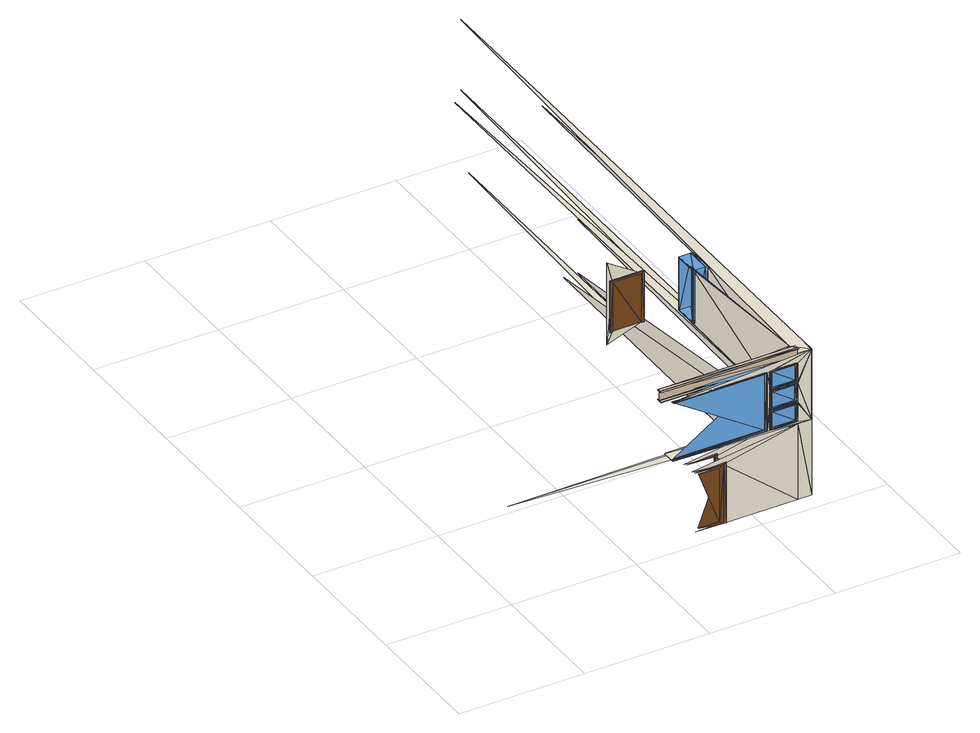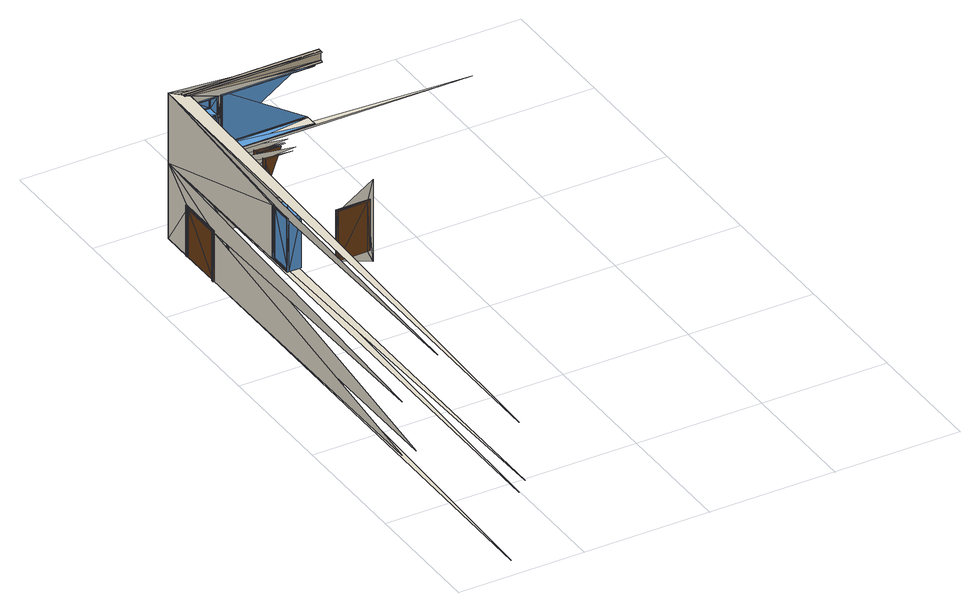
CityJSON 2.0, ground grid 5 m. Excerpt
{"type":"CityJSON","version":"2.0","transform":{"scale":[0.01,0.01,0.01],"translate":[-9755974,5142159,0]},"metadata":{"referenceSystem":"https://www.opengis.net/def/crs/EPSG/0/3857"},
"CityObjects":{
"building1":{"type":"Building","attributes":{"name":"IfcBuilding","ifc_type":"IfcBuilding","gis_class":"CityModel.Building","B2GM.source_standard":"ISO 19166 B2GM","B2GM.mapping_stage":"EM","Pset_BuildingCommon.NumberOfStoreys":"4","PSet_Revit_Other.Project Issue Date":"Issue Date","PSet_Revit_Other.Project Status":"Project Status","PSet_Revit_Other.Client Name":"Owner","PSet_Revit_Other.Project Address":"Enter address here","PSet_Revit_Other.Project Name":"Duplex Apartment","PSet_Revit_Other.Project Number":"0001","PSet_Revit_Other.Category Description":"Duplex","PSet_Revit_Other.Category Code":"11-16 21 11","PD_logic.admin_district":"Chicago","PD_logic.usage":"residential","Pset_StairCommon.Reference":"STAIR:RESIDENTIAL - 200MM MAX RISER 250MM TREAD","Pset_StairCommon.NumberOfRiser":"16","Pset_StairCommon.NumberOfTreads":"15","Pset_StairCommon.RiserHeight":"0.1937500000000122","Pset_StairCommon.TreadLength":"0.25","Pset_StairCommon.IsExternal":"False","PSet_Revit_Dimensions.Width":"1.0","PSet_Revit_Dimensions.Desired Number of Risers":"16","PSet_Revit_Dimensions.Actual Number of Risers":"16","PSet_Revit_Dimensions.Actual Riser Height":"0.1937500000000122","PSet_Revit_Dimensions.Actual Tread Depth":"0.25","PSet_Revit_Constraints.Base Level":"Level 1","PSet_Revit_Constraints.Base Offset":"0.0","PSet_Revit_Constraints.Top Level":"Level 2","PSet_Revit_Constraints.Top Offset":"0.0","PSet_Revit_Graphics.Up text":"UP","PSet_Revit_Graphics.Down text":"DN","PSet_Revit_Graphics.Up label":"True","PSet_Revit_Graphics.Up arrow":"True","PSet_Revit_Graphics.Down label":"True","PSet_Revit_Graphics.Down arrow":"True","PSet_Revit_Graphics.Show Up arrow in all views":"False","PSet_Revit_Other.InstallationDate":"InstallationDate","PSet_Revit_Other.SerialNumber":"SerialNumber"},"children":["building1-1"],"geometry":[{"type":"MultiSurface","lod":"3","boundaries":[[[0,1,2]],[[1,3,4]],[[5,6,7]],[[4,8,9]],[[10,11,12]],[[13,6,5]],[[14,13,15]],[[11,16,17]],[[17,18,19]],[[20,13,21]],[[13,14,22]],[[23,24,25]],[[26,27,28]],[[1,4,2]],[[29,30,31]],[[11,5,12]],[[2,4,9]],[[12,5,7]],[[32,33,34]],[[35,36,37]],[[38,39,40]],[[41,42,43]],[[44,45,46]],[[47,48,49]],[[50,51,52]],[[7,21,12]],[[53,54,55]],[[5,11,13]],[[45,44,56]],[[11,17,13]],[[12,21,19]],[[15,13,57]],[[13,17,57]],[[58,33,59]],[[60,31,25]],[[13,17,21]],[[61,15,57]],[[21,17,19]],[[62,17,13]],[[57,17,61]],[[22,62,13]],[[63,15,61]],[[17,62,61]],[[17,13,46]],[[61,62,63]],[[62,22,63]],[[64,17,46]],[[13,65,66]],[[46,45,64]],[[45,67,64]],[[68,46,64]],[[69,67,45]],[[64,67,68]],[[56,69,45]],[[70,46,68]],[[23,71,65]],[[67,69,68]],[[68,69,70]],[[69,56,70]],[[33,72,73]],[[74,24,23]],[[75,13,17]],[[49,76,47]],[[77,40,41]],[[78,79,27]],[[40,39,80]],[[80,39,42]],[[81,82,78]],[[34,55,32]],[[28,81,26]],[[81,82,30]],[[55,54,48]],[[31,35,29]],[[75,17,64]],[[76,53,55]],[[35,37,81]],[[51,83,33]],[[55,54,51]],[[52,84,50]],[[37,25,35]],[[85,86,36]],[[31,29,25]],[[87,64,46]],[[58,59,51]],[[25,60,85]],[[84,88,58]],[[31,74,29]],[[46,89,23]],[[58,59,90]],[[87,75,64]],[[23,87,46]],[[47,78,27]],[[40,80,41]],[[76,78,47]],[[41,80,42]],[[48,47,27]],[[26,48,27]],[[55,78,76]],[[32,81,30]],[[29,32,30]],[[81,78,55]],[[26,55,48]],[[55,81,32]],[[81,55,26]],[[35,50,36]],[[33,32,29]],[[35,81,55]],[[29,51,33]],[[51,35,55]],[[35,51,29]],[[51,50,35]],[[50,85,36]],[[84,85,50]],[[33,29,91]],[[35,58,51]],[[29,33,58]],[[33,92,93]],[[29,94,95]],[[33,91,92]],[[91,29,96]],[[96,29,95]],[[25,58,35]],[[97,93,92]],[[98,95,94]],[[93,99,92]],[[95,100,94]],[[91,101,96]],[[25,29,58]],[[102,97,92]],[[103,98,94]],[[104,99,93]],[[105,100,95]],[[91,96,106]],[[107,101,91]],[[25,85,84]],[[108,91,106]],[[58,25,84]],[[102,109,97]],[[103,110,98]],[[109,99,104]],[[110,100,105]],[[106,111,108]],[[107,112,101]],[[113,104,99]],[[114,105,100]],[[115,107,101]],[[116,117,118]],[[119,120,121]],[[122,112,123]],[[117,109,102]],[[120,110,103]],[[112,111,106]],[[111,112,107]],[[109,117,116]],[[110,120,119]],[[111,112,122]],[[117,99,109]],[[120,100,110]],[[124,115,101]],[[125,113,99]],[[126,114,100]],[[127,116,118]],[[128,119,121]],[[129,122,123]],[[104,130,99]],[[105,131,100]],[[107,132,101]],[[133,127,118]],[[134,128,121]],[[135,129,123]],[[136,117,109]],[[137,120,110]],[[138,112,111]],[[93,92,130]],[[91,96,132]],[[95,94,131]],[[139,117,136]],[[140,120,137]],[[141,112,138]],[[133,136,127]],[[134,137,128]],[[142,130,104]],[[143,131,105]],[[144,132,107]],[[135,138,129]],[[145,146,147]],[[148,149,150]],[[151,152,153]],[[139,136,133]],[[140,137,134]],[[141,138,135]],[[154,146,145]],[[155,149,148]],[[156,152,151]],[[124,157,115]],[[125,158,113]],[[126,159,114]],[[142,130,58]],[[25,58,132]],[[142,93,130]],[[144,91,132]],[[143,95,131]],[[131,25,143]],[[25,132,143]],[[132,58,144]],[[144,58,130]],[[160,157,124]],[[161,158,125]],[[162,159,126]],[[157,132,144]],[[158,130,142]],[[159,131,143]],[[160,132,157]],[[161,130,158]],[[162,131,159]],[[163,102,92]],[[164,103,94]],[[91,165,92]],[[95,166,96]],[[167,104,93]],[[168,105,95]],[[165,107,91]],[[167,93,97]],[[168,95,98]],[[99,169,92]],[[100,170,94]],[[101,171,96]],[[163,117,102]],[[164,120,103]],[[172,112,106]],[[173,133,118]],[[174,134,121]],[[175,135,123]],[[176,109,116]],[[177,110,119]],[[178,111,122]],[[109,179,97]],[[110,180,98]],[[181,125,99]],[[182,126,100]],[[111,183,108]],[[184,124,101]],[[117,185,118]],[[120,186,121]],[[112,187,123]],[[185,99,117]],[[186,100,120]],[[188,109,104]],[[189,110,105]],[[112,171,101]],[[127,176,116]],[[128,177,119]],[[190,122,129]],[[191,138,111]],[[107,192,111]],[[192,107,115]],[[188,104,113]],[[189,105,114]],[[193,117,139]],[[194,120,140]],[[195,112,141]],[[173,139,133]],[[174,140,134]],[[175,141,135]],[[146,196,147]],[[149,197,150]],[[152,198,153]],[[156,198,152]],[[147,199,145]],[[150,200,148]],[[136,201,127]],[[137,202,128]],[[138,191,129]],[[203,154,145]],[[204,155,148]],[[188,142,104]],[[189,143,105]],[[192,144,107]],[[205,156,151]],[[65,13,75]],[[93,72,33]],[[184,160,124]],[[181,161,125]],[[182,162,126]],[[167,93,142]],[[165,91,144]],[[168,95,143]],[[130,206,99]],[[131,207,100]],[[132,208,101]],[[29,74,94]],[[157,209,115]],[[158,210,113]],[[159,211,114]],[[23,25,131]],[[212,144,130]],[[208,143,132]],[[213,132,160]],[[212,157,144]],[[214,158,142]],[[215,130,161]],[[216,159,143]],[[217,131,162]],[[190,178,122]],[[218,175,123]],[[219,173,118]],[[220,174,121]],[[221,163,92]],[[222,164,94]],[[223,167,97]],[[224,168,98]],[[91,108,165]],[[106,96,166]],[[169,181,99]],[[170,182,100]],[[171,184,101]],[[146,154,196]],[[149,155,197]],[[151,153,225]],[[199,203,145]],[[200,204,148]],[[226,198,156]],[[227,176,127]],[[228,177,128]],[[187,171,112]],[[229,188,113]],[[230,189,114]],[[231,192,115]],[[136,109,179]],[[137,110,180]],[[214,167,142]],[[130,92,206]],[[212,165,144]],[[132,96,208]],[[216,168,143]],[[131,94,207]],[[142,58,90]],[[167,72,93]],[[129,191,190]],[[127,201,227]],[[128,202,228]],[[153,198,225]],[[147,196,199]],[[150,197,200]],[[205,151,225]],[[195,141,175]],[[193,139,173]],[[194,140,174]],[[196,154,232]],[[197,155,233]],[[226,156,205]],[[232,154,203]],[[233,155,204]],[[187,112,195]],[[185,117,193]],[[186,120,194]],[[97,179,223]],[[98,180,224]],[[108,183,234]],[[191,111,183]],[[118,185,219]],[[121,186,220]],[[123,187,218]],[[185,117,163]],[[186,120,164]],[[92,165,221]],[[95,168,166]],[[108,234,165]],[[172,106,166]],[[187,112,172]],[[179,109,176]],[[180,110,177]],[[183,111,178]],[[92,169,221]],[[94,170,222]],[[96,171,166]],[[201,136,179]],[[202,137,180]],[[169,99,185]],[[170,100,186]],[[188,104,167]],[[189,105,168]],[[192,107,165]],[[111,192,183]],[[179,109,188]],[[180,110,189]],[[113,210,229]],[[114,211,230]],[[115,209,231]],[[235,236,237]],[[238,239,240]],[[241,239,238]],[[99,206,169]],[[100,207,170]],[[101,208,171]],[[215,161,181]],[[217,162,182]],[[213,160,184]],[[242,238,240]],[[92,221,206]],[[96,166,208]],[[94,222,207]],[[239,243,240]],[[237,239,241]],[[214,142,188]],[[216,143,189]],[[212,144,192]],[[244,242,240]],[[237,236,243]],[[240,243,244]],[[94,74,222]],[[243,239,237]],[[206,130,215]],[[207,131,217]],[[208,132,213]],[[244,237,242]],[[243,237,244]],[[209,157,212]],[[214,142,90]],[[212,130,206]],[[216,143,208]],[[23,131,207]],[[210,158,214]],[[211,159,216]],[[190,195,175]],[[227,193,173]],[[228,194,174]],[[198,226,225]],[[196,232,199]],[[197,233,200]],[[191,195,190]],[[201,193,227]],[[202,194,228]],[[225,226,205]],[[199,232,203]],[[200,233,204]],[[218,190,175]],[[176,227,173]],[[177,228,174]],[[219,176,173]],[[220,177,174]],[[187,195,191]],[[179,193,201]],[[180,194,202]],[[178,190,218]],[[183,187,191]],[[223,185,163]],[[224,186,164]],[[221,223,163]],[[222,224,164]],[[234,187,172]],[[185,193,179]],[[186,194,180]],[[219,179,176]],[[220,180,177]],[[218,183,178]],[[179,185,223]],[[180,186,224]],[[234,172,166]],[[183,187,234]],[[185,179,219]],[[186,180,220]],[[187,183,218]],[[169,229,181]],[[170,230,182]],[[167,223,221]],[[165,234,166]],[[168,224,222]],[[231,184,171]],[[169,185,179]],[[170,186,180]],[[221,188,167]],[[222,189,168]],[[166,192,165]],[[183,171,187]],[[188,169,179]],[[189,170,180]],[[169,188,221]],[[170,189,222]],[[171,192,166]],[[192,171,183]],[[188,229,169]],[[189,230,170]],[[192,231,171]],[[229,215,181]],[[230,217,182]],[[231,213,184]],[[75,23,65]],[[210,215,229]],[[211,217,230]],[[209,213,231]],[[169,214,188]],[[170,216,189]],[[171,212,192]],[[221,167,214]],[[166,165,212]],[[222,168,216]],[[87,23,75]],[[206,214,169]],[[207,216,170]],[[208,212,171]],[[245,75,65]],[[242,246,238]],[[247,241,238]],[[206,221,214]],[[208,166,212]],[[207,222,216]],[[206,215,210]],[[207,217,211]],[[209,208,213]],[[166,74,165]],[[222,74,168]],[[168,74,166]],[[75,248,65]],[[214,206,210]],[[216,207,211]],[[212,208,209]],[[237,249,242]],[[243,250,237]],[[72,214,90]],[[72,206,214]],[[72,212,206]],[[212,74,208]],[[208,74,216]],[[74,207,216]],[[74,23,207]],[[23,74,90]],[[167,221,72]],[[221,165,72]],[[248,74,65]],[[251,75,245]],[[252,245,65]],[[251,253,75]],[[254,255,256]],[[254,257,255]],[[256,255,258]],[[255,257,259]],[[258,255,259]],[[72,74,212]],[[245,258,259]],[[253,248,75]],[[257,254,251]],[[259,257,251]],[[251,254,245]],[[245,259,251]],[[235,237,249]],[[243,236,250]],[[165,74,72]],[[246,247,238]],[[237,241,249]],[[90,74,72]],[[256,260,254]],[[261,256,258]],[[254,260,245]],[[245,262,251]],[[258,245,252]],[[263,23,90]],[[262,74,248]],[[262,253,251]],[[256,264,260]],[[242,249,246]],[[237,250,249]],[[253,262,248]],[[245,260,252]],[[264,256,261]],[[258,252,261]],[[252,265,245]],[[266,241,247]],[[265,262,245]],[[260,267,268]],[[264,267,260]],[[260,268,252]],[[268,267,269]],[[252,268,269]],[[270,253,271]],[[267,264,272]],[[269,267,272]],[[252,269,272]],[[272,264,261]],[[261,252,272]],[[262,273,274]],[[271,253,262]],[[274,273,275]],[[253,273,262]],[[273,253,276]],[[275,273,276]],[[277,275,276]],[[253,262,278]],[[276,253,278]],[[278,277,276]],[[278,262,277]],[[265,74,262]],[[279,270,271]],[[246,250,280]],[[249,250,246]],[[269,281,252]],[[282,246,280]],[[250,283,280]],[[270,281,253]],[[253,281,262]],[[74,284,72]],[[285,274,275]],[[262,265,277]],[[277,286,275]],[[247,246,282]],[[280,283,282]],[[282,266,247]],[[283,266,282]],[[287,281,270]],[[281,265,252]],[[271,262,265]],[[262,274,265]],[[286,285,275]],[[287,270,279]],[[279,271,265]],[[262,281,265]],[[265,274,288]],[[277,265,286]],[[288,274,285]],[[265,287,279]],[[281,287,265]],[[289,281,265]],[[288,289,265]],[[265,281,286]],[[281,289,290]],[[286,281,290]],[[291,286,290]],[[289,288,291]],[[290,289,291]],[[291,288,285]],[[285,286,291]],[[292,23,263]],[[284,293,72]],[[294,23,292]],[[263,90,295]],[[296,269,252]],[[265,297,74]],[[298,65,74]],[[299,292,263]],[[300,292,299]],[[74,301,284]],[[302,74,23]],[[295,299,263]],[[303,292,300]],[[74,304,301]],[[305,90,72]],[[263,284,292]],[[294,292,303]],[[306,299,295]],[[263,292,307]],[[300,299,308]],[[284,301,292]],[[295,293,263]],[[292,301,294]],[[294,303,306]],[[295,294,306]],[[309,265,281]],[[292,294,310]],[[299,306,311]],[[293,284,263]],[[307,292,310]],[[308,299,311]],[[293,312,72]],[[313,263,307]],[[314,300,308]],[[294,304,295]],[[303,300,314]],[[295,263,313]],[[315,310,307]],[[311,307,310]],[[316,310,315]],[[308,311,310]],[[317,316,315]],[[318,316,317]],[[301,304,294]],[[315,316,319]],[[307,310,284]],[[316,315,320]],[[321,322,323]],[[319,316,324]],[[306,303,325]],[[318,317,326]],[[323,322,327]],[[284,310,301]],[[294,295,328]],[[326,317,329]],[[320,315,330]],[[329,319,324]],[[326,329,324]],[[314,308,310]],[[313,315,307]],[[328,310,316]],[[313,307,311]],[[330,284,301]],[[320,330,301]],[[331,316,318]],[[311,306,325]],[[304,293,295]],[[310,294,328]],[[316,331,324]],[[332,281,269]],[[333,321,323]],[[317,334,329]],[[310,328,301]],[[327,335,323]],[[315,336,330]],[[337,315,319]],[[322,338,327]],[[339,318,326]],[[293,307,284]],[[340,316,320]],[[329,337,319]],[[341,326,324]],[[328,314,310]],[[325,313,311]],[[317,315,336]],[[304,320,301]],[[293,284,330]],[[325,303,314]],[[335,333,323]],[[328,295,313]],[[322,321,338]],[[342,337,329]],[[341,339,326]],[[331,318,343]],[[334,317,336]],[[328,316,331]],[[336,315,313]],[[344,321,333]],[[345,293,330]],[[304,340,320]],[[338,321,344]],[[343,318,339]],[[327,338,335]],[[336,315,337]],[[329,334,342]],[[331,316,340]],[[324,331,341]],[[313,307,293]],[[331,343,334]],[[336,331,334]],[[330,336,345]],[[301,328,304]],[[328,325,314]],[[328,331,336]],[[313,328,336]],[[313,325,328]],[[335,344,333]],[[334,343,342]],[[338,344,335]],[[342,343,339]],[[331,336,341]],[[336,331,345]],[[341,336,337]],[[341,342,339]],[[328,313,304]],[[337,342,341]],[[345,331,340]],[[304,313,293]],[[304,345,340]],[[293,345,304]]],"semantics":{"surfaces":[{"type":"Door"},{"type":"WallSurface"},{"type":"Window"}],"values":[0,0,0,0,0,0,0,0,0,0,0,1,2,0,2,0,0,0,2,2,2,2,0,2,2,0,2,0,0,0,0,0,0,1,1,0,0,0,0,0,0,0,0,1,0,0,1,1,0,0,0,0,0,0,0,1,0,0,0,1,1,1,2,2,2,2,2,2,2,2,2,2,2,1,2,2,2,2,2,2,2,1,1,2,2,2,1,1,1,1,1,2,2,2,2,2,2,2,2,2,2,2,2,2,2,2,2,2,2,2,2,2,2,1,2,1,1,1,1,1,1,2,2,2,2,2,2,1,2,2,2,2,2,2,2,2,2,2,2,2,2,2,2,2,2,2,2,2,2,2,2,2,2,2,2,2,2,2,2,2,2,2,2,2,2,2,2,2,2,2,2,2,2,1,1,1,2,2,2,2,2,2,2,2,2,2,2,2,2,2,2,2,2,2,2,2,2,1,1,1,1,1,1,1,1,1,2,2,2,2,2,2,2,2,2,2,2,1,1,2,2,2,2,2,2,2,2,2,2,2,2,2,2,2,2,2,2,2,2,2,2,2,2,2,2,2,2,2,2,2,2,2,2,2,2,2,2,2,2,2,2,2,2,2,2,2,2,2,2,2,2,2,2,2,2,2,2,2,2,1,1,2,2,2,1,1,1,2,2,2,1,2,2,2,1,1,1,2,2,2,2,2,2,2,2,2,2,2,2,2,2,2,2,2,2,2,2,2,2,2,2,2,2,2,2,2,2,2,2,2,1,1,1,1,1,1,1,1,2,2,2,2,2,2,2,2,2,2,2,2,2,2,2,2,2,2,2,2,2,2,2,2,2,2,2,1,1,2,2,2,2,2,2,2,2,2,2,2,2,2,2,2,2,2,2,2,2,2,2,1,0,0,2,2,2,2,2,2,0,1,1,1,0,0,2,2,2,0,1,0,1,0,2,2,2,0,0,2,1,1,1,1,2,2,2,2,2,2,2,2,2,2,2,2,2,2,2,2,2,2,2,2,2,2,2,2,2,2,2,2,2,2,2,2,2,2,2,2,2,2,2,2,2,2,2,2,2,2,2,2,2,2,2,2,2,2,2,2,2,2,2,2,2,2,2,2,2,1,2,2,2,2,2,2,1,1,1,1,2,2,2,1,0,0,1,1,1,2,2,2,1,1,1,1,2,2,2,0,0,1,1,1,1,1,1,1,1,1,1,1,1,1,1,0,0,0,0,0,1,0,1,0,0,0,0,1,1,1,0,0,1,0,0,0,1,0,1,1,1,0,0,0,1,0,0,0,1,0,1,0,0,0,0,0,0,0,0,0,0,0,0,0,0,0,0,0,0,0,0,0,0,1,0,0,0,1,0,0,0,0,1,0,0,0,0,0,0,0,0,1,0,0,0,0,0,0,0,0,0,0,0,0,0,0,0,0,0,0,0,0,0,1,1,1,1,1,1,1,2,2,1,1,2,2,1,1,1,2,2,2,2,1,1,1,2,2,1,2,2,1,2,2,1,2,2,1,2,2,2,2,2,2,2,2,1,2,2,2,2,2,2,2,2,2,2,2,2,2,2,2,2,2,2,2,2,2,2,1,2,2,1,2,2,2,2,2,2,2,2,2,2,2,2,2,2,2,2,2,2,2,2,2,2,2,2,2,2,2,2,2,2,2,2,2,2,2,2,2,2,2,2,2,2,2,2,2,2,2,2,2,2,2,2,2,2,2,2,2,2,2,2]}}]},
"building1-1":{"type":"BuildingInstallation","attributes":{"name":"IfcBeam","ifc_type":"IfcBeam","gis_class":"BuildingInstallation","Pset_BeamCommon.Reference":"M_W-WIDE FLANGE:W410X60","Pset_BeamCommon.IsExternal":"False","Pset_BeamCommon.LoadBearing":"True","Pset_BeamCommon.Span":"4.100000000000001","Pset_BeamCommon.Slope":"0.0","PSet_Revit_Other.Start Extension Calculation":"3.0","PSet_Revit_Other.End Extension Calculation":"3.0","PSet_Revit_Other.InstallationDate":"InstallationDate","PSet_Revit_Other.SerialNumber":"SerialNumber","PSet_Revit_Other.WarrantyStartDate":"WarrantyStartDate","PSet_Revit_Other.BarCode":"BarCode","PSet_Revit_Other.AssetIdentifier":"AssetIdentifier","PSet_Revit_Other.TagNumber":"TagNumber","PSet_Revit_Construction.Start Extension":"-0.0127","PSet_Revit_Construction.End Extension":"-0.0127","PSet_Revit_Materials and Finishes.Beam Material":"Metal - Steel - 345 MPa","PSet_Revit_Dimensions.Length":"4.1","PSet_Revit_Dimensions.Volume":"0.031","PSet_Revit_Structural.Stick Symbol Location":"0","PSet_Revit_Structural.Cut Length":"4.100000000000001","PSet_Revit_Structural.Structural Usage":"6","PSet_Revit_Structural Analysis.Start Release":"3","PSet_Revit_Structural Analysis.Start Fx":"False","PSet_Revit_Structural Analysis.Start Fy":"False","PSet_Revit_Structural Analysis.Start Fz":"False","PSet_Revit_Structural Analysis.Start Mx":"False","PSet_Revit_Structural Analysis.Start My":"True","PSet_Revit_Structural Analysis.Start Mz":"True","PSet_Revit_Structural Analysis.End Release":"1","PSet_Revit_Structural Analysis.End Fx":"False","PSet_Revit_Structural Analysis.End Fy":"False","PSet_Revit_Structural Analysis.End Fz":"False","PSet_Revit_Structural Analysis.End Mx":"True","PSet_Revit_Structural Analysis.End My":"True","PSet_Revit_Structural Analysis.End Mz":"True","PSet_Revit_Structural Analysis.Analyze As":"1","PSet_Revit_Analytical Model.Rigid Links":"0"},"parents":["building1"],"geometry":[{"type":"MultiSurface","lod":"2","boundaries":[[[346,347,348]],[[347,349,348]],[[348,349,350]],[[349,351,350]],[[350,351,352]],[[351,353,352]],[[352,353,354]],[[353,355,354]],[[356,357,358]],[[359,357,356]],[[358,360,361]],[[357,360,358]],[[361,354,355]],[[360,354,361]],[[359,356,362]],[[356,363,362]],[[364,365,366]],[[367,365,364]],[[366,368,369]],[[369,368,370]],[[365,368,366]],[[368,371,370]],[[370,362,363]],[[371,362,370]],[[367,364,372]],[[364,373,372]],[[372,373,374]],[[373,375,374]],[[374,375,376]],[[375,377,376]],[[376,377,378]],[[377,379,378]],[[378,379,380]],[[379,381,380]],[[382,383,384]],[[385,383,382]],[[384,386,387]],[[383,386,384]],[[387,380,381]],[[386,380,387]],[[385,382,388]],[[382,389,388]],[[390,391,392]],[[392,391,393]],[[393,394,395]],[[391,394,393]],[[395,396,397]],[[394,396,395]],[[397,388,389]],[[396,388,397]],[[390,392,346]],[[392,347,346]],[[346,348,390]],[[394,360,357]],[[394,391,360]],[[396,394,359]],[[394,357,359]],[[360,391,354]],[[388,396,359]],[[391,390,354]],[[390,348,354]],[[354,348,350]],[[354,350,352]],[[376,378,380]],[[385,388,362]],[[388,359,362]],[[385,362,371]],[[383,385,371]],[[383,371,368]],[[386,383,368]],[[386,368,365]],[[386,365,367]],[[380,386,367]],[[367,372,374]],[[376,367,374]],[[376,380,367]],[[347,392,349]],[[395,358,361]],[[395,361,393]],[[397,356,395]],[[395,356,358]],[[361,355,393]],[[389,356,397]],[[393,355,392]],[[392,355,349]],[[355,351,349]],[[355,353,351]],[[377,381,379]],[[382,363,389]],[[389,363,356]],[[382,370,363]],[[384,370,382]],[[384,369,370]],[[387,369,384]],[[387,366,369]],[[387,364,366]],[[381,364,387]],[[364,375,373]],[[377,375,364]],[[377,364,381]]]}]}
},
"vertices":[
[793,77,232],[875,77,10],[875,77,232],[793,77,10],[875,78,10],[875,74,232],[793,74,232],[875,81,232],[793,78,10],[875,78,232],[793,81,10],[875,74,10],[875,81,10],[889,74,242],[780,74,242],[889,71,242],[793,74,10],[889,74,0],[780,74,0],[889,81,0],[780,81,242],[889,81,242],[899,74,250],[1186,130,310],[118,130,310],[1064,130,320],[1062,77,322],[1056,77,326],[691,77,322],[1064,74,320],[1062,74,322],[689,74,320],[1062,74,559],[1064,74,561],[691,74,559],[1064,83,320],[1060,83,323],[689,83,320],[697,79,326],[697,81,326],[1056,79,326],[1056,79,555],[1056,81,555],[697,81,555],[780,134,242],[889,134,242],[889,130,242],[1056,77,555],[1062,77,559],[697,77,555],[1060,83,558],[1064,83,561],[693,83,558],[697,83,555],[691,83,559],[1062,83,559],[899,134,250],[889,71,0],[1064,130,561],[689,130,561],[689,130,320],[899,71,0],[899,74,0],[899,71,250],[889,130,0],[1186,74,310],[766,74,252],[889,134,0],[899,130,0],[899,134,0],[899,130,250],[62,130,310],[1242,74,600],[689,74,561],[1242,74,310],[1186,74,0],[1056,83,555],[697,79,555],[1056,83,326],[697,83,326],[1056,81,326],[1062,83,322],[691,83,322],[689,83,561],[1060,130,558],[1060,130,323],[693,130,323],[1186,130,0],[693,130,558],[766,130,252],[1186,130,600],[1076,74,478],[1076,74,485],[1076,74,561],[1076,74,320],[1076,74,396],[1076,74,403],[1079,74,559],[1079,74,394],[1076,83,485],[1076,83,320],[1076,83,403],[1079,74,487],[1079,74,322],[1076,83,561],[1076,83,396],[1079,74,404],[1076,83,478],[1079,74,477],[1079,83,559],[1079,83,394],[1079,83,477],[1079,83,404],[1080,83,558],[1080,83,393],[1080,83,475],[1079,77,559],[1079,83,487],[1079,77,487],[1079,77,394],[1079,83,322],[1079,77,322],[1079,77,477],[1079,77,404],[1080,83,406],[1080,83,488],[1080,83,323],[1085,77,555],[1085,77,390],[1085,77,472],[1076,130,485],[1076,130,320],[1076,130,403],[1085,77,491],[1085,77,326],[1085,77,409],[1085,83,555],[1085,83,390],[1085,83,472],[1085,83,491],[1085,83,326],[1085,83,409],[1076,130,561],[1076,130,396],[1076,130,478],[1085,81,555],[1085,79,491],[1085,79,555],[1085,81,390],[1085,79,326],[1085,79,390],[1085,81,472],[1085,79,409],[1085,79,472],[1085,81,491],[1085,81,326],[1085,81,409],[1080,130,475],[1080,130,558],[1080,130,393],[1080,130,406],[1080,130,488],[1080,130,323],[1183,74,487],[1183,74,322],[1186,74,478],[1186,74,403],[1186,74,561],[1186,74,396],[1186,83,485],[1186,83,320],[1186,83,403],[1183,74,404],[1178,77,491],[1178,77,326],[1177,77,409],[1183,77,559],[1183,77,394],[1183,77,477],[1183,83,559],[1183,83,394],[1182,83,488],[1182,83,323],[1183,83,477],[1182,83,406],[1183,83,487],[1183,83,322],[1183,83,404],[1186,83,561],[1186,83,396],[1177,77,472],[1177,83,472],[1186,83,478],[1178,83,491],[1178,83,326],[1177,83,409],[1178,79,491],[1178,79,326],[1177,79,409],[1178,79,555],[1178,79,390],[1178,83,555],[1178,83,390],[1178,81,555],[1178,81,390],[1177,81,472],[1186,130,485],[1186,130,320],[1186,130,403],[1182,130,475],[1182,130,558],[1182,130,393],[1186,130,478],[1182,130,406],[1186,130,561],[1182,130,488],[1186,130,396],[1182,130,323],[1183,77,404],[1183,77,487],[1183,77,322],[1186,74,485],[1186,74,320],[1183,74,559],[1183,74,394],[1177,79,472],[1177,81,409],[1178,77,555],[1178,77,390],[1182,83,558],[1182,83,393],[1182,83,475],[1178,81,491],[1178,81,326],[1183,74,477],[906,899,600],[906,899,261],[928,899,513],[918,895,521],[918,899,310],[918,895,310],[918,899,521],[928,895,513],[928,899,310],[928,895,310],[1186,208,201],[1044,895,513],[1054,895,521],[1242,74,0],[1044,899,513],[1044,899,310],[1186,208,0],[1186,377,201],[1242,208,0],[1183,208,201],[1183,198,0],[1183,198,209],[1183,208,0],[1186,198,209],[1186,198,0],[1183,377,201],[1186,387,209],[1242,208,201],[1186,784,540],[1183,387,209],[1242,377,201],[1054,899,521],[1183,387,0],[1183,377,0],[1186,377,0],[1235,208,0],[1235,208,201],[1186,387,0],[1242,198,0],[1242,198,209],[1245,198,209],[1245,198,0],[1245,208,201],[1245,208,0],[1235,377,201],[1044,895,310],[1242,377,0],[1054,895,310],[1054,899,310],[1242,784,540],[1245,387,209],[1245,377,201],[1235,377,0],[1242,387,209],[1242,387,0],[1245,377,0],[1245,387,0],[1186,784,320],[1242,885,540],[1186,885,320],[1186,885,540],[1186,1670,10],[1242,1670,230],[1186,2414,310],[1186,789,537],[1186,789,323],[1242,784,320],[1242,2470,310],[1186,881,323],[1242,885,320],[1242,2470,600],[1186,881,537],[1233,784,540],[1233,789,323],[1242,1670,10],[1233,784,320],[1233,789,537],[1242,1913,561],[1233,885,540],[1233,881,323],[1233,787,538],[1233,787,322],[1233,793,534],[1233,793,326],[1239,787,538],[1242,787,322],[1236,793,326],[1237,793,326],[1236,793,534],[1239,787,322],[1233,881,537],[1239,793,326],[1237,793,534],[1233,885,320],[1239,793,534],[1242,787,538],[1233,883,322],[1242,2414,0],[1236,877,534],[1233,877,534],[1237,877,534],[1233,883,538],[1239,883,538],[1237,877,326],[1239,877,326],[1242,883,322],[1239,883,322],[1239,877,534],[1233,877,326],[1236,877,326],[1242,883,538],
[656,123,561],[1206,123,561],[656,123,559],[1206,123,559],[656,99,559],[1206,99,559],[656,99,561],[1206,99,561],[656,108,561],[1206,108,561],[1206,110,562],[656,110,561],[1206,110,561],[656,110,562],[656,109,561],[1206,109,561],[656,110,597],[1206,110,597],[1206,108,599],[656,109,599],[1206,109,599],[656,108,599],[656,109,598],[1206,109,598],[1206,110,598],[656,110,598],[656,99,599],[1206,99,599],[656,99,600],[1206,99,600],[656,123,600],[1206,123,600],[656,123,599],[1206,123,599],[656,114,599],[1206,114,599],[1206,111,597],[656,112,598],[1206,112,598],[656,111,597],[656,113,599],[1206,113,599],[656,111,562],[1206,111,562],[656,114,561],[656,113,561],[1206,114,561],[1206,113,561],[656,112,561],[1206,112,561],[656,112,562],[1206,112,562]
]}
